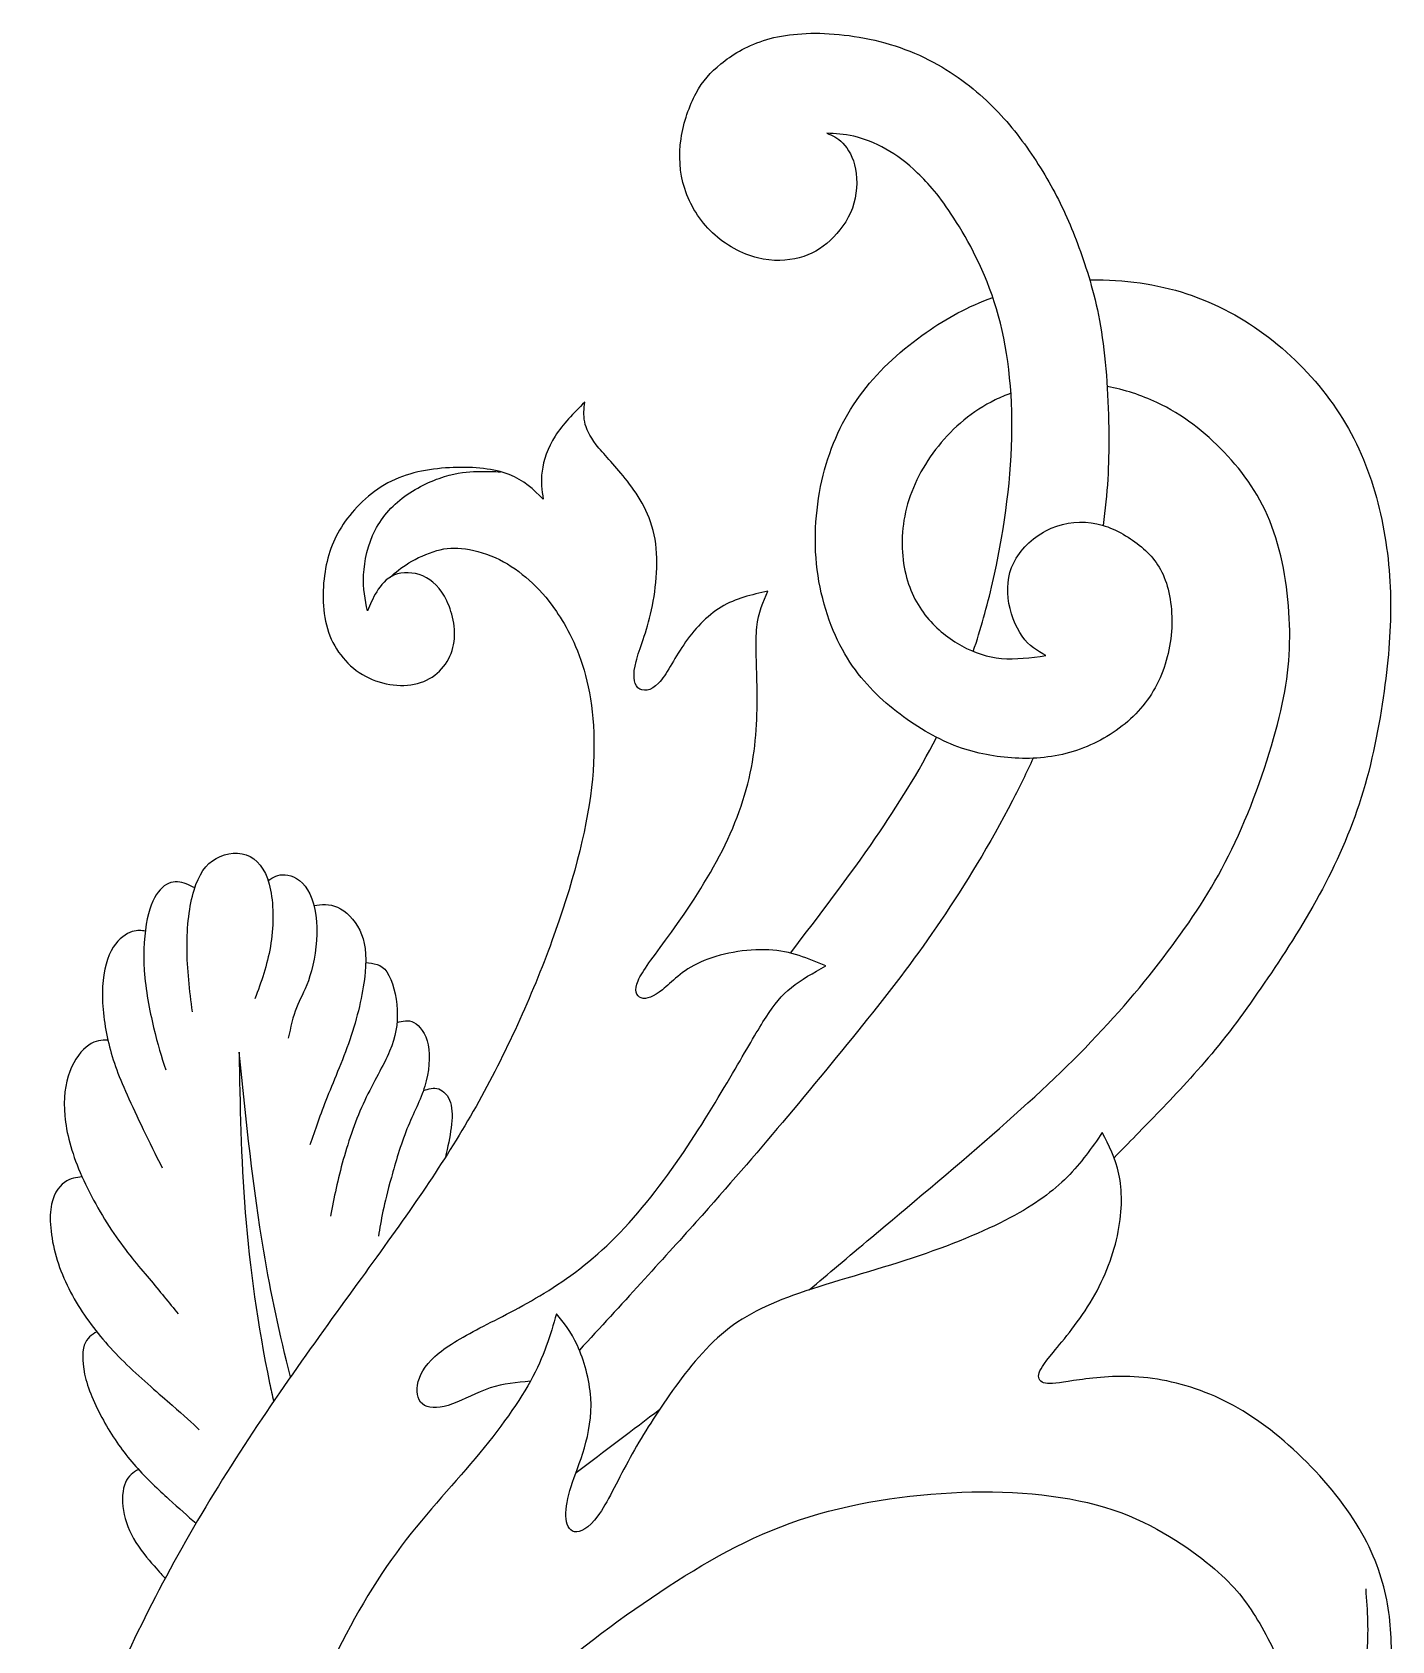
# Model space of a CAD drawing. Extents: x -229 to 187, y -34 to 476.
# Drawn here: x -198.5 to -130.2, y 77.7 to 158.5 of the extents above; entities that cross this region are included whole.
import ezdxf

# ---------------------------------------------------------------- set-up
doc = ezdxf.new("R2010")
doc.units = 0
doc.header["$MEASUREMENT"] = 0
doc.layers.add('LAYER_1', color=7, linetype='CONTINUOUS')

msp = doc.modelspace()

# ---------------------------------------------------------------- linework, layer by layer
at = {"layer": 'LAYER_1'}
for points, knots in [([(-151.2158, 127.3999), (-150.8404, 128.5088), (-150.5234, 129.6473), (-150.2491, 130.8396), (-150.2491, 130.8396), (-149.709, 133.1878), (-149.334, 135.7455), (-149.2789, 138.1267), (-149.2789, 138.1267), (-149.2237, 140.5079), (-149.4884, 142.7129), (-150.0506, 144.598), (-150.0506, 144.598), (-150.6128, 146.4831), (-151.4727, 148.0486), (-152.1865, 149.1537), (-152.1865, 149.1537), (-152.9003, 150.2589), (-153.4682, 150.9039), (-154.0083, 151.4192), (-154.0083, 151.4192), (-154.5485, 151.9346), (-155.0612, 152.3206), (-155.6041, 152.6237), (-155.6041, 152.6237), (-156.147, 152.9269), (-156.7204, 153.1474), (-157.2192, 153.2659), (-157.2192, 153.2659), (-157.718, 153.3844), (-158.1425, 153.401), (-158.5669, 153.4175), (-158.5669, 153.4175), (-158.2968, 153.3073), (-158.0267, 153.1969), (-157.7622, 152.9214), (-157.7622, 152.9214), (-157.4976, 152.6458), (-157.2384, 152.2047), (-157.1282, 151.6205), (-157.1282, 151.6205), (-157.0179, 151.0362), (-157.0566, 150.3086), (-157.288, 149.6637), (-157.288, 149.6637), (-157.5195, 149.0188), (-157.9441, 148.4564), (-158.4015, 148.0348), (-158.4015, 148.0348), (-158.859, 147.6131), (-159.3497, 147.332), (-159.9532, 147.1694), (-159.9532, 147.1694), (-160.5568, 147.0068), (-161.2734, 146.9627), (-162.0478, 147.1611), (-162.0478, 147.1611), (-162.8223, 147.3595), (-163.6547, 147.8006), (-164.3106, 148.4151), (-164.3106, 148.4151), (-164.9665, 149.0297), (-165.4462, 149.818), (-165.708, 150.6365), (-165.708, 150.6365), (-165.9698, 151.4551), (-166.0139, 152.304), (-165.8899, 153.1418), (-165.8899, 153.1418), (-165.7659, 153.9797), (-165.4736, 154.8066), (-165.1374, 155.4294), (-165.1374, 155.4294), (-164.8012, 156.0523), (-164.4208, 156.4713), (-163.8862, 156.9039), (-163.8862, 156.9039), (-163.3515, 157.3366), (-162.6624, 157.7832), (-161.7585, 158.0725), (-161.7585, 158.0725), (-160.8545, 158.3619), (-159.7354, 158.4942), (-158.4456, 158.4171), (-158.4456, 158.4171), (-157.1558, 158.3399), (-155.695, 158.0532), (-154.3997, 157.5379), (-154.3997, 157.5379), (-153.1043, 157.0225), (-151.9743, 156.2783), (-151.0538, 155.5039), (-151.0538, 155.5039), (-150.1333, 154.7294), (-149.4221, 153.9246), (-148.769, 153.0454), (-148.769, 153.0454), (-148.1158, 152.1662), (-147.5204, 151.2126), (-147.0271, 150.2618), (-147.0271, 150.2618), (-146.5338, 149.3109), (-146.1424, 148.3627), (-145.7649, 147.2824), (-145.7649, 147.2824), (-145.3873, 146.202), (-145.0235, 144.9892), (-144.781, 143.4459), (-144.781, 143.4459), (-144.5385, 141.9025), (-144.4171, 140.0283), (-144.4061, 138.292), (-144.4061, 138.292), (-144.3964, 136.7614), (-144.4724, 135.3377), (-144.6944, 133.7231)], [0, 0, 0, 0, 0.0333333, 0.0333333, 0.0333333, 0.0333333, 0.0666667, 0.0666667, 0.0666667, 0.0666667, 0.1, 0.1, 0.1, 0.1, 0.1333333, 0.1333333, 0.1333333, 0.1333333, 0.1666667, 0.1666667, 0.1666667, 0.1666667, 0.2, 0.2, 0.2, 0.2, 0.2333333, 0.2333333, 0.2333333, 0.2333333, 0.2666667, 0.2666667, 0.2666667, 0.2666667, 0.3, 0.3, 0.3, 0.3, 0.3333333, 0.3333333, 0.3333333, 0.3333333, 0.3666667, 0.3666667, 0.3666667, 0.3666667, 0.4, 0.4, 0.4, 0.4, 0.4333333, 0.4333333, 0.4333333, 0.4333333, 0.4666667, 0.4666667, 0.4666667, 0.4666667, 0.5, 0.5, 0.5, 0.5, 0.5333333, 0.5333333, 0.5333333, 0.5333333, 0.5666667, 0.5666667, 0.5666667, 0.5666667, 0.6, 0.6, 0.6, 0.6, 0.6333333, 0.6333333, 0.6333333, 0.6333333, 0.6666667, 0.6666667, 0.6666667, 0.6666667, 0.7, 0.7, 0.7, 0.7, 0.7333333, 0.7333333, 0.7333333, 0.7333333, 0.7666667, 0.7666667, 0.7666667, 0.7666667, 0.8, 0.8, 0.8, 0.8, 0.8333333, 0.8333333, 0.8333333, 0.8333333, 0.8666667, 0.8666667, 0.8666667, 0.8666667, 0.9, 0.9, 0.9, 0.9, 0.9333333, 0.9333333, 0.9333333, 0.9333333, 1, 1, 1, 1]), ([(-145.366, 146.0499), (-145.1416, 146.056), (-144.9175, 146.0572), (-144.6947, 146.0536), (-144.6947, 146.0536), (-143.0191, 146.026), (-141.4093, 145.7173), (-139.9376, 145.1606), (-139.9376, 145.1606), (-138.4659, 144.6039), (-137.1319, 143.799), (-135.9303, 142.8069), (-135.9303, 142.8069), (-134.7287, 141.8147), (-133.6592, 140.6351), (-132.8214, 139.3343), (-132.8214, 139.3343), (-131.9836, 138.0334), (-131.3772, 136.6112), (-130.9677, 135.134), (-130.9677, 135.134), (-130.5582, 133.6567), (-130.3455, 132.1243), (-130.2794, 130.6361), (-130.2794, 130.6361), (-130.2132, 129.1478), (-130.2936, 127.7035), (-130.4991, 126.0334), (-130.4991, 126.0334), (-130.7047, 124.3632), (-131.0355, 122.467), (-131.537, 120.7087), (-131.537, 120.7087), (-132.0386, 118.9503), (-132.7112, 117.3296), (-133.5269, 115.7587), (-133.5269, 115.7587), (-134.3427, 114.1878), (-135.3019, 112.6663), (-136.2444, 111.2608), (-136.2444, 111.2608), (-137.187, 109.8552), (-138.1131, 108.5653), (-139.0611, 107.4078), (-139.0611, 107.4078), (-140.0092, 106.2503), (-140.9795, 105.2249), (-141.8305, 104.3409), (-141.8305, 104.3409), (-142.6815, 103.4568), (-143.4135, 102.7137), (-144.1454, 101.9708)], [0, 0, 0, 0, 0.0714286, 0.0714286, 0.0714286, 0.0714286, 0.1428571, 0.1428571, 0.1428571, 0.1428571, 0.2142857, 0.2142857, 0.2142857, 0.2142857, 0.2857143, 0.2857143, 0.2857143, 0.2857143, 0.3571429, 0.3571429, 0.3571429, 0.3571429, 0.4285714, 0.4285714, 0.4285714, 0.4285714, 0.5, 0.5, 0.5, 0.5, 0.5714286, 0.5714286, 0.5714286, 0.5714286, 0.6428571, 0.6428571, 0.6428571, 0.6428571, 0.7142857, 0.7142857, 0.7142857, 0.7142857, 0.7857143, 0.7857143, 0.7857143, 0.7857143, 0.8571429, 0.8571429, 0.8571429, 0.8571429, 1, 1, 1, 1]), ([(-149.3238, 140.359), (-149.5937, 140.2615), (-149.8557, 140.1511), (-150.1075, 140.0288), (-150.1075, 140.0288), (-151.2651, 139.4666), (-152.2132, 138.6507), (-152.9683, 137.7082), (-152.9683, 137.7082), (-153.7235, 136.7656), (-154.2859, 135.6961), (-154.567, 134.6048), (-154.567, 134.6048), (-154.8481, 133.5134), (-154.8481, 132.3999), (-154.6497, 131.4574), (-154.6497, 131.4574), (-154.4512, 130.5148), (-154.0543, 129.7431), (-153.5472, 129.1203), (-153.5472, 129.1203), (-153.0401, 128.4974), (-152.4226, 128.0232), (-151.7888, 127.676), (-151.7888, 127.676), (-151.1549, 127.3288), (-150.5044, 127.1082), (-149.7989, 127.0476), (-149.7989, 127.0476), (-149.0934, 126.987), (-148.3326, 127.0862), (-147.572, 127.1854), (-147.572, 127.1854), (-147.9909, 127.4279), (-148.4099, 127.6705), (-148.7571, 128.1555), (-148.7571, 128.1555), (-149.1044, 128.6406), (-149.38, 129.3682), (-149.4627, 130.0737), (-149.4627, 130.0737), (-149.5454, 130.7793), (-149.4351, 131.4629), (-149.0548, 132.0857), (-149.0548, 132.0857), (-148.6745, 132.7086), (-148.0239, 133.2709), (-147.2964, 133.585), (-147.2964, 133.585), (-146.5688, 133.8992), (-145.7639, 133.9654), (-145.0143, 133.8056), (-145.0143, 133.8056), (-144.2647, 133.6457), (-143.5701, 133.2598), (-142.9859, 132.8134), (-142.9859, 132.8134), (-142.4016, 132.3669), (-141.9275, 131.8597), (-141.6244, 131.1156), (-141.6244, 131.1156), (-141.3212, 130.3715), (-141.1889, 129.3902), (-141.2605, 128.4036), (-141.2605, 128.4036), (-141.3322, 127.417), (-141.6078, 126.4247), (-142.0818, 125.5704), (-142.0818, 125.5704), (-142.5559, 124.716), (-143.2284, 123.9994), (-144.0331, 123.4317), (-144.0331, 123.4317), (-144.8379, 122.8639), (-145.7751, 122.4449), (-146.7397, 122.2245), (-146.7397, 122.2245), (-147.7043, 122.004), (-148.6965, 121.9819), (-149.6611, 122.0811), (-149.6611, 122.0811), (-150.6257, 122.1804), (-151.5629, 122.4009), (-152.533, 122.8308), (-152.533, 122.8308), (-153.5031, 123.2608), (-154.5063, 123.9002), (-155.4158, 124.6608), (-155.4158, 124.6608), (-156.3253, 125.4215), (-157.1411, 126.3035), (-157.7915, 127.4996), (-157.7915, 127.4996), (-158.4419, 128.6957), (-158.9271, 130.2061), (-159.0869, 131.7935), (-159.0869, 131.7935), (-159.2468, 133.381), (-159.0813, 135.0458), (-158.679, 136.523), (-158.679, 136.523), (-158.2766, 138.0002), (-157.6372, 139.2902), (-156.7608, 140.4367), (-156.7608, 140.4367), (-155.8844, 141.5832), (-154.7708, 142.5864), (-153.5802, 143.4187), (-153.5802, 143.4187), (-152.5554, 144.1351), (-151.4733, 144.725), (-150.2323, 145.1671)], [0, 0, 0, 0, 0.0344828, 0.0344828, 0.0344828, 0.0344828, 0.0689655, 0.0689655, 0.0689655, 0.0689655, 0.1034483, 0.1034483, 0.1034483, 0.1034483, 0.137931, 0.137931, 0.137931, 0.137931, 0.1724138, 0.1724138, 0.1724138, 0.1724138, 0.2068966, 0.2068966, 0.2068966, 0.2068966, 0.2413793, 0.2413793, 0.2413793, 0.2413793, 0.2758621, 0.2758621, 0.2758621, 0.2758621, 0.3103448, 0.3103448, 0.3103448, 0.3103448, 0.3448276, 0.3448276, 0.3448276, 0.3448276, 0.3793103, 0.3793103, 0.3793103, 0.3793103, 0.4137931, 0.4137931, 0.4137931, 0.4137931, 0.4482759, 0.4482759, 0.4482759, 0.4482759, 0.4827586, 0.4827586, 0.4827586, 0.4827586, 0.5172414, 0.5172414, 0.5172414, 0.5172414, 0.5517241, 0.5517241, 0.5517241, 0.5517241, 0.5862069, 0.5862069, 0.5862069, 0.5862069, 0.6206897, 0.6206897, 0.6206897, 0.6206897, 0.6551724, 0.6551724, 0.6551724, 0.6551724, 0.6896552, 0.6896552, 0.6896552, 0.6896552, 0.7241379, 0.7241379, 0.7241379, 0.7241379, 0.7586207, 0.7586207, 0.7586207, 0.7586207, 0.7931034, 0.7931034, 0.7931034, 0.7931034, 0.8275862, 0.8275862, 0.8275862, 0.8275862, 0.862069, 0.862069, 0.862069, 0.862069, 0.8965517, 0.8965517, 0.8965517, 0.8965517, 0.9310345, 0.9310345, 0.9310345, 0.9310345, 1, 1, 1, 1]), ([(-159.4505, 95.3386), (-158.5097, 96.1283), (-157.5429, 96.9503), (-156.3169, 97.9819), (-156.3169, 97.9819), (-154.5613, 99.4591), (-152.2738, 101.3665), (-150.2702, 103.1193), (-150.2702, 103.1193), (-148.2665, 104.8722), (-146.5467, 106.4708), (-145.0199, 108.0858), (-145.0199, 108.0858), (-143.493, 109.7009), (-142.159, 111.3325), (-141.018, 112.8979), (-141.018, 112.8979), (-139.877, 114.4634), (-138.9289, 115.9627), (-138.0635, 117.8147), (-138.0635, 117.8147), (-137.1981, 119.6668), (-136.4153, 121.8718), (-135.9358, 123.7293), (-135.9358, 123.7293), (-135.4562, 125.5869), (-135.2798, 127.0973), (-135.3294, 128.7454), (-135.3294, 128.7454), (-135.379, 130.3935), (-135.6547, 132.1795), (-136.2169, 133.6732), (-136.2169, 133.6732), (-136.7791, 135.167), (-137.6281, 136.3687), (-138.6092, 137.3994), (-138.6092, 137.3994), (-139.5903, 138.4302), (-140.7039, 139.2901), (-141.9937, 139.8964), (-141.9937, 139.8964), (-142.7778, 140.265), (-143.627, 140.54), (-144.4907, 140.7038)], [0, 0, 0, 0, 0.0833333, 0.0833333, 0.0833333, 0.0833333, 0.1666667, 0.1666667, 0.1666667, 0.1666667, 0.25, 0.25, 0.25, 0.25, 0.3333333, 0.3333333, 0.3333333, 0.3333333, 0.4166667, 0.4166667, 0.4166667, 0.4166667, 0.5, 0.5, 0.5, 0.5, 0.5833333, 0.5833333, 0.5833333, 0.5833333, 0.6666667, 0.6666667, 0.6666667, 0.6666667, 0.75, 0.75, 0.75, 0.75, 0.8333333, 0.8333333, 0.8333333, 0.8333333, 1, 1, 1, 1]), ([(-173.4586, 90.748), (-174.1369, 90.6873), (-174.8152, 90.6266), (-175.4795, 90.4089), (-175.4795, 90.4089), (-176.1439, 90.1911), (-176.7945, 89.8162), (-177.3732, 89.6068), (-177.3732, 89.6068), (-177.952, 89.3973), (-178.4591, 89.3532), (-178.7732, 89.5295), (-178.7732, 89.5295), (-179.0874, 89.7059), (-179.2088, 90.1029), (-179.1316, 90.5548), (-179.1316, 90.5548), (-179.0544, 91.0068), (-178.7788, 91.514), (-178.2497, 91.9935), (-178.2497, 91.9935), (-177.7205, 92.4731), (-176.9377, 92.9251), (-175.9897, 93.4212), (-175.9897, 93.4212), (-175.0416, 93.9173), (-173.928, 94.4575), (-172.7595, 95.174), (-172.7595, 95.174), (-171.5909, 95.8906), (-170.3672, 96.7837), (-169.1711, 97.9908), (-169.1711, 97.9908), (-167.975, 99.1979), (-166.8063, 100.7194), (-165.7756, 102.2352), (-165.7756, 102.2352), (-164.7448, 103.751), (-163.8518, 105.2614), (-163.1738, 106.4244), (-163.1738, 106.4244), (-162.4958, 107.5875), (-162.0328, 108.4033), (-161.6194, 109.0372), (-161.6194, 109.0372), (-161.206, 109.6711), (-160.8422, 110.1231), (-160.3517, 110.5199), (-160.3517, 110.5199), (-159.8611, 110.9168), (-159.2436, 111.2587), (-158.6263, 111.6004), (-158.6263, 111.6004), (-159.4972, 111.9752), (-160.3681, 112.35), (-161.487, 112.4106), (-161.487, 112.4106), (-162.606, 112.4713), (-163.9731, 112.2177), (-164.9156, 111.7933), (-164.9156, 111.7933), (-165.8582, 111.3689), (-166.3764, 110.7735), (-166.8228, 110.4097), (-166.8228, 110.4097), (-167.2693, 110.0459), (-167.6442, 109.9136), (-167.8922, 109.9962), (-167.8922, 109.9962), (-168.1402, 110.0789), (-168.2616, 110.3767), (-168.0522, 110.8617), (-168.0522, 110.8617), (-167.8427, 111.3468), (-167.3024, 112.0193), (-166.5253, 113.0941), (-166.5253, 113.0941), (-165.7481, 114.169), (-164.7337, 115.6464), (-163.9565, 117.1291), (-163.9565, 117.1291), (-163.1793, 118.6118), (-162.6391, 120.1002), (-162.358, 121.5664), (-162.358, 121.5664), (-162.0769, 123.0326), (-162.0548, 124.4768), (-162.0768, 125.6839), (-162.0768, 125.6839), (-162.0989, 126.8911), (-162.1651, 127.8613), (-162.0824, 128.6109), (-162.0824, 128.6109), (-161.9997, 129.3605), (-161.7682, 129.8898), (-161.5367, 130.4189), (-161.5367, 130.4189), (-162.3414, 130.2426), (-163.1463, 130.0661), (-163.8738, 129.6252), (-163.8738, 129.6252), (-164.6014, 129.1843), (-165.252, 128.4786), (-165.7591, 127.7345), (-165.7591, 127.7345), (-166.2662, 126.9904), (-166.63, 126.2076), (-167.0213, 125.7998), (-167.0213, 125.7998), (-167.4127, 125.3919), (-167.8316, 125.3587), (-168.0576, 125.5737), (-168.0576, 125.5737), (-168.2836, 125.7887), (-168.3167, 126.2517), (-168.1514, 126.8911), (-168.1514, 126.8911), (-167.986, 127.5305), (-167.6221, 128.3463), (-167.3741, 129.4818), (-167.3741, 129.4818), (-167.1261, 130.6173), (-166.9937, 132.0726), (-167.2417, 133.2577), (-167.2417, 133.2577), (-167.4898, 134.4428), (-168.1183, 135.3579), (-168.697, 136.0799), (-168.697, 136.0799), (-169.2757, 136.802), (-169.805, 137.3313), (-170.1522, 137.7777), (-170.1522, 137.7777), (-170.4994, 138.2242), (-170.6649, 138.588), (-170.731, 138.9297), (-170.731, 138.9297), (-170.7972, 139.2715), (-170.764, 139.5912), (-170.731, 139.9109), (-170.731, 139.9109), (-171.2822, 139.3597), (-171.8335, 138.8084), (-172.2138, 138.2131), (-172.2138, 138.2131), (-172.5941, 137.6178), (-172.8037, 136.9784), (-172.8753, 136.4438), (-172.8753, 136.4438), (-172.947, 135.9091), (-172.8807, 135.4791), (-172.8146, 135.0492), (-172.8146, 135.0492), (-173.2996, 135.5232), (-173.7848, 135.9973), (-174.5289, 136.2839), (-174.5289, 136.2839), (-175.273, 136.5705), (-176.2763, 136.6698), (-177.3291, 136.6312), (-177.3291, 136.6312), (-178.3819, 136.5926), (-179.4844, 136.4162), (-180.4379, 135.9477), (-180.4379, 135.9477), (-181.3915, 135.4791), (-182.1964, 134.7184), (-182.7531, 133.9357), (-182.7531, 133.9357), (-183.3098, 133.153), (-183.6185, 132.3481), (-183.7728, 131.3891), (-183.7728, 131.3891), (-183.9272, 130.43), (-183.9272, 129.3164), (-183.5965, 128.3629), (-183.5965, 128.3629), (-183.2658, 127.4093), (-182.6042, 126.6155), (-181.7389, 126.1525), (-181.7389, 126.1525), (-180.8735, 125.6895), (-179.804, 125.5572), (-178.9717, 125.8328), (-178.9717, 125.8328), (-178.1394, 126.1084), (-177.5441, 126.7919), (-177.3457, 127.5856), (-177.3457, 127.5856), (-177.1472, 128.3794), (-177.3457, 129.2834), (-177.6543, 129.9338), (-177.6543, 129.9338), (-177.963, 130.5842), (-178.3819, 130.9812), (-178.8614, 131.1851), (-178.8614, 131.1851), (-179.341, 131.389), (-179.8812, 131.4001), (-180.2891, 131.2348), (-180.2891, 131.2348), (-180.697, 131.0694), (-180.9727, 130.7276), (-181.1766, 130.3969), (-181.1766, 130.3969), (-181.3805, 130.0662), (-181.5129, 129.7464), (-181.6451, 129.4267), (-181.6451, 129.4267), (-181.7553, 129.9889), (-181.8657, 130.5513), (-181.8326, 131.2458), (-181.8326, 131.2458), (-181.7995, 131.9403), (-181.6231, 132.7671), (-181.2538, 133.4836), (-181.2538, 133.4836), (-180.8845, 134.2002), (-180.3222, 134.8067), (-179.6443, 135.2752), (-179.6443, 135.2752), (-178.9663, 135.7437), (-178.1724, 136.0744), (-177.5331, 136.2452), (-177.5331, 136.2452), (-176.8937, 136.4161), (-176.4085, 136.4272), (-176.0047, 136.4298), (-176.0047, 136.4298), (-175.6008, 136.4325), (-175.278, 136.4266), (-174.9553, 136.4209)], [0, 0, 0, 0, 0.0169492, 0.0169492, 0.0169492, 0.0169492, 0.0338983, 0.0338983, 0.0338983, 0.0338983, 0.0508475, 0.0508475, 0.0508475, 0.0508475, 0.0677966, 0.0677966, 0.0677966, 0.0677966, 0.0847458, 0.0847458, 0.0847458, 0.0847458, 0.1016949, 0.1016949, 0.1016949, 0.1016949, 0.1186441, 0.1186441, 0.1186441, 0.1186441, 0.1355932, 0.1355932, 0.1355932, 0.1355932, 0.1525424, 0.1525424, 0.1525424, 0.1525424, 0.1694915, 0.1694915, 0.1694915, 0.1694915, 0.1864407, 0.1864407, 0.1864407, 0.1864407, 0.2033898, 0.2033898, 0.2033898, 0.2033898, 0.220339, 0.220339, 0.220339, 0.220339, 0.2372881, 0.2372881, 0.2372881, 0.2372881, 0.2542373, 0.2542373, 0.2542373, 0.2542373, 0.2711864, 0.2711864, 0.2711864, 0.2711864, 0.2881356, 0.2881356, 0.2881356, 0.2881356, 0.3050847, 0.3050847, 0.3050847, 0.3050847, 0.3220339, 0.3220339, 0.3220339, 0.3220339, 0.3389831, 0.3389831, 0.3389831, 0.3389831, 0.3559322, 0.3559322, 0.3559322, 0.3559322, 0.3728814, 0.3728814, 0.3728814, 0.3728814, 0.3898305, 0.3898305, 0.3898305, 0.3898305, 0.4067797, 0.4067797, 0.4067797, 0.4067797, 0.4237288, 0.4237288, 0.4237288, 0.4237288, 0.440678, 0.440678, 0.440678, 0.440678, 0.4576271, 0.4576271, 0.4576271, 0.4576271, 0.4745763, 0.4745763, 0.4745763, 0.4745763, 0.4915254, 0.4915254, 0.4915254, 0.4915254, 0.5084746, 0.5084746, 0.5084746, 0.5084746, 0.5254237, 0.5254237, 0.5254237, 0.5254237, 0.5423729, 0.5423729, 0.5423729, 0.5423729, 0.559322, 0.559322, 0.559322, 0.559322, 0.5762712, 0.5762712, 0.5762712, 0.5762712, 0.5932203, 0.5932203, 0.5932203, 0.5932203, 0.6101695, 0.6101695, 0.6101695, 0.6101695, 0.6271186, 0.6271186, 0.6271186, 0.6271186, 0.6440678, 0.6440678, 0.6440678, 0.6440678, 0.6610169, 0.6610169, 0.6610169, 0.6610169, 0.6779661, 0.6779661, 0.6779661, 0.6779661, 0.6949153, 0.6949153, 0.6949153, 0.6949153, 0.7118644, 0.7118644, 0.7118644, 0.7118644, 0.7288136, 0.7288136, 0.7288136, 0.7288136, 0.7457627, 0.7457627, 0.7457627, 0.7457627, 0.7627119, 0.7627119, 0.7627119, 0.7627119, 0.779661, 0.779661, 0.779661, 0.779661, 0.7966102, 0.7966102, 0.7966102, 0.7966102, 0.8135593, 0.8135593, 0.8135593, 0.8135593, 0.8305085, 0.8305085, 0.8305085, 0.8305085, 0.8474576, 0.8474576, 0.8474576, 0.8474576, 0.8644068, 0.8644068, 0.8644068, 0.8644068, 0.8813559, 0.8813559, 0.8813559, 0.8813559, 0.8983051, 0.8983051, 0.8983051, 0.8983051, 0.9152542, 0.9152542, 0.9152542, 0.9152542, 0.9322034, 0.9322034, 0.9322034, 0.9322034, 0.9491525, 0.9491525, 0.9491525, 0.9491525, 0.9661017, 0.9661017, 0.9661017, 0.9661017, 1, 1, 1, 1]), ([(-180.4973, 131.1292), (-180.2283, 131.3651), (-179.9591, 131.6011), (-179.5628, 131.8403), (-179.5628, 131.8403), (-179.1665, 132.0795), (-178.6427, 132.3222), (-178.1632, 132.4586), (-178.1632, 132.4586), (-177.6837, 132.595), (-177.2481, 132.6253), (-176.719, 132.5468), (-176.719, 132.5468), (-176.1898, 132.4682), (-175.5669, 132.2808), (-175.013, 132.008), (-175.013, 132.008), (-174.459, 131.7351), (-173.9738, 131.3768), (-173.5232, 130.9758), (-173.5232, 130.9758), (-173.0726, 130.5748), (-172.6564, 130.131), (-172.1549, 129.3979), (-172.1549, 129.3979), (-171.6533, 128.6648), (-171.0664, 127.6422), (-170.6848, 126.1829), (-170.6848, 126.1829), (-170.3032, 124.7236), (-170.1267, 122.8273), (-170.3913, 120.5564), (-170.3913, 120.5564), (-170.6559, 118.2854), (-171.3615, 115.6395), (-172.3757, 112.8614), (-172.3757, 112.8614), (-173.3899, 110.0833), (-174.7129, 107.1728), (-176.1901, 104.5491), (-176.1901, 104.5491), (-177.6674, 101.9253), (-179.299, 99.588), (-181.3715, 96.7218), (-181.3715, 96.7218), (-183.4441, 93.8555), (-185.9577, 90.4599), (-188.2727, 86.844), (-188.2727, 86.844), (-190.5878, 83.2281), (-192.7046, 79.3915), (-194.27, 75.7756), (-194.27, 75.7756), (-195.8354, 72.1596), (-196.8497, 68.7641), (-197.467, 65.5671), (-197.467, 65.5671), (-198.0844, 62.37), (-198.3049, 59.3714), (-198.3931, 57.2548), (-198.3931, 57.2548), (-198.4813, 55.1381), (-198.4372, 53.9033), (-198.3628, 52.7982), (-198.3628, 52.7982), (-198.2884, 51.693), (-198.1836, 50.7172), (-198.0763, 49.9181), (-198.0763, 49.9181), (-197.969, 49.1189), (-197.859, 48.496), (-197.7491, 47.8733)], [0, 0, 0, 0, 0.0526316, 0.0526316, 0.0526316, 0.0526316, 0.1052632, 0.1052632, 0.1052632, 0.1052632, 0.1578947, 0.1578947, 0.1578947, 0.1578947, 0.2105263, 0.2105263, 0.2105263, 0.2105263, 0.2631579, 0.2631579, 0.2631579, 0.2631579, 0.3157895, 0.3157895, 0.3157895, 0.3157895, 0.3684211, 0.3684211, 0.3684211, 0.3684211, 0.4210526, 0.4210526, 0.4210526, 0.4210526, 0.4736842, 0.4736842, 0.4736842, 0.4736842, 0.5263158, 0.5263158, 0.5263158, 0.5263158, 0.5789474, 0.5789474, 0.5789474, 0.5789474, 0.6315789, 0.6315789, 0.6315789, 0.6315789, 0.6842105, 0.6842105, 0.6842105, 0.6842105, 0.7368421, 0.7368421, 0.7368421, 0.7368421, 0.7894737, 0.7894737, 0.7894737, 0.7894737, 0.8421053, 0.8421053, 0.8421053, 0.8421053, 0.8947368, 0.8947368, 0.8947368, 0.8947368, 1, 1, 1, 1]), ([(-160.4011, 112.247), (-158.9464, 114.1413), (-157.4915, 116.0358), (-156.1248, 118.0302), (-156.1248, 118.0302), (-155.0071, 119.6612), (-153.948, 121.3593), (-153.0567, 123.0815)], [0, 0, 0, 0, 0.3333333, 0.3333333, 0.3333333, 0.3333333, 1, 1, 1, 1]), ([(-148.2064, 122.0327), (-148.5377, 121.3149), (-148.8857, 120.6046), (-149.2458, 119.9089), (-149.2458, 119.9089), (-150.3812, 117.7151), (-151.6382, 115.6645), (-152.8398, 113.8896), (-152.8398, 113.8896), (-154.0414, 112.1147), (-155.188, 110.6153), (-156.5274, 108.9397), (-156.5274, 108.9397), (-157.8669, 107.264), (-159.3993, 105.4118), (-160.7994, 103.7472), (-160.7994, 103.7472), (-162.1995, 102.0826), (-163.4673, 100.6052), (-165.145, 98.7293), (-165.145, 98.7293), (-166.8227, 96.8533), (-168.9105, 94.5786), (-170.9981, 92.3039)], [0, 0, 0, 0, 0.1428571, 0.1428571, 0.1428571, 0.1428571, 0.2857143, 0.2857143, 0.2857143, 0.2857143, 0.4285714, 0.4285714, 0.4285714, 0.4285714, 0.5714286, 0.5714286, 0.5714286, 0.5714286, 0.7142857, 0.7142857, 0.7142857, 0.7142857, 1, 1, 1, 1]), ([(-190.4348, 109.2915), (-190.5671, 110.3718), (-190.6994, 111.4523), (-190.7049, 112.5161), (-190.7049, 112.5161), (-190.7105, 113.5799), (-190.5891, 114.6273), (-190.3521, 115.41), (-190.3521, 115.41), (-190.1151, 116.1927), (-189.7623, 116.7109), (-189.2442, 117.003), (-189.2442, 117.003), (-188.726, 117.2951), (-188.0425, 117.3614), (-187.5299, 117.0968), (-187.5299, 117.0968), (-187.0173, 116.8322), (-186.6754, 116.2368), (-186.5101, 115.41), (-186.5101, 115.41), (-186.3447, 114.5832), (-186.3558, 113.5248), (-186.5156, 112.5768), (-186.5156, 112.5768), (-186.6755, 111.6287), (-186.9842, 110.7908), (-187.2929, 109.953)], [0, 0, 0, 0, 0.125, 0.125, 0.125, 0.125, 0.25, 0.25, 0.25, 0.25, 0.375, 0.375, 0.375, 0.375, 0.5, 0.5, 0.5, 0.5, 0.625, 0.625, 0.625, 0.625, 0.75, 0.75, 0.75, 0.75, 1, 1, 1, 1]), ([(-190.3175, 115.5198), (-190.5991, 115.6651), (-190.8809, 115.8104), (-191.1788, 115.8252), (-191.1788, 115.8252), (-191.4767, 115.84), (-191.7909, 115.7241), (-192.061, 115.4293), (-192.061, 115.4293), (-192.3311, 115.1344), (-192.5571, 114.6603), (-192.7031, 113.9658), (-192.7031, 113.9658), (-192.8492, 113.2713), (-192.9154, 112.3562), (-192.8493, 111.3778), (-192.8493, 111.3778), (-192.7831, 110.3994), (-192.5846, 109.3576), (-192.3835, 108.5143), (-192.3835, 108.5143), (-192.1823, 107.6709), (-191.9783, 107.026), (-191.7744, 106.3811)], [0, 0, 0, 0, 0.1428571, 0.1428571, 0.1428571, 0.1428571, 0.2857143, 0.2857143, 0.2857143, 0.2857143, 0.4285714, 0.4285714, 0.4285714, 0.4285714, 0.5714286, 0.5714286, 0.5714286, 0.5714286, 0.7142857, 0.7142857, 0.7142857, 0.7142857, 1, 1, 1, 1]), ([(-186.6342, 115.8892), (-186.3853, 116.0492), (-186.1363, 116.2092), (-185.7804, 116.1845), (-185.7804, 116.1845), (-185.4244, 116.1598), (-184.9614, 115.9502), (-184.6473, 115.4266), (-184.6473, 115.4266), (-184.3331, 114.903), (-184.1676, 114.0651), (-184.1841, 113.2053), (-184.1841, 113.2053), (-184.2007, 112.3454), (-184.3992, 111.4633), (-184.6086, 110.8625), (-184.6086, 110.8625), (-184.8181, 110.2617), (-185.0386, 109.942), (-185.2094, 109.5066), (-185.2094, 109.5066), (-185.3803, 109.0711), (-185.5017, 108.5199), (-185.6229, 107.9687)], [0, 0, 0, 0, 0.1428571, 0.1428571, 0.1428571, 0.1428571, 0.2857143, 0.2857143, 0.2857143, 0.2857143, 0.4285714, 0.4285714, 0.4285714, 0.4285714, 0.5714286, 0.5714286, 0.5714286, 0.5714286, 0.7142857, 0.7142857, 0.7142857, 0.7142857, 1, 1, 1, 1]), ([(-184.337, 114.64), (-183.9498, 114.6872), (-183.5626, 114.7345), (-183.1486, 114.5487), (-183.1486, 114.5487), (-182.7345, 114.3628), (-182.2934, 113.9438), (-182.0289, 113.3982), (-182.0289, 113.3982), (-181.7643, 112.8525), (-181.6761, 112.1799), (-181.7587, 111.2705), (-181.7587, 111.2705), (-181.8414, 110.361), (-182.0951, 109.2144), (-182.4588, 108.1065), (-182.4588, 108.1065), (-182.8226, 106.9986), (-183.2968, 105.9291), (-183.6605, 105.0197), (-183.6605, 105.0197), (-184.0243, 104.1102), (-184.2779, 103.3604), (-184.5314, 102.6108)], [0, 0, 0, 0, 0.1428571, 0.1428571, 0.1428571, 0.1428571, 0.2857143, 0.2857143, 0.2857143, 0.2857143, 0.4285714, 0.4285714, 0.4285714, 0.4285714, 0.5714286, 0.5714286, 0.5714286, 0.5714286, 0.7142857, 0.7142857, 0.7142857, 0.7142857, 1, 1, 1, 1]), ([(-192.8047, 113.3435), (-192.9904, 113.3819), (-193.1762, 113.4203), (-193.4592, 113.3238), (-193.4592, 113.3238), (-193.7422, 113.2272), (-194.1226, 112.9956), (-194.4119, 112.5381), (-194.4119, 112.5381), (-194.7013, 112.0806), (-194.8998, 111.3971), (-194.9439, 110.5676), (-194.9439, 110.5676), (-194.988, 109.738), (-194.8777, 108.7623), (-194.6766, 107.8721), (-194.6766, 107.8721), (-194.4754, 106.9819), (-194.1832, 106.1771), (-193.7147, 105.1243), (-193.7147, 105.1243), (-193.2462, 104.0715), (-192.6012, 102.7705), (-191.9563, 101.4697)], [0, 0, 0, 0, 0.1428571, 0.1428571, 0.1428571, 0.1428571, 0.2857143, 0.2857143, 0.2857143, 0.2857143, 0.4285714, 0.4285714, 0.4285714, 0.4285714, 0.5714286, 0.5714286, 0.5714286, 0.5714286, 0.7142857, 0.7142857, 0.7142857, 0.7142857, 1, 1, 1, 1]), ([(-181.73, 111.7736), (-181.3409, 111.74), (-180.9518, 111.7064), (-180.6636, 111.2983), (-180.6636, 111.2983), (-180.3753, 110.8901), (-180.1878, 110.1073), (-180.1492, 109.3963), (-180.1492, 109.3963), (-180.1106, 108.6852), (-180.221, 108.0458), (-180.5296, 107.3182), (-180.5296, 107.3182), (-180.8383, 106.5906), (-181.3454, 105.7748), (-181.7808, 104.8433), (-181.7808, 104.8433), (-182.2163, 103.9117), (-182.5801, 102.8644), (-182.8557, 101.8778), (-182.8557, 101.8778), (-183.1313, 100.8911), (-183.3188, 99.9649), (-183.5062, 99.0389)], [0, 0, 0, 0, 0.1428571, 0.1428571, 0.1428571, 0.1428571, 0.2857143, 0.2857143, 0.2857143, 0.2857143, 0.4285714, 0.4285714, 0.4285714, 0.4285714, 0.5714286, 0.5714286, 0.5714286, 0.5714286, 0.7142857, 0.7142857, 0.7142857, 0.7142857, 1, 1, 1, 1]), ([(-180.157, 108.7589), (-179.8789, 108.8372), (-179.6006, 108.9156), (-179.31, 108.7619), (-179.31, 108.7619), (-179.0193, 108.6081), (-178.7161, 108.2222), (-178.5976, 107.6407), (-178.5976, 107.6407), (-178.479, 107.0592), (-178.5453, 106.2819), (-178.7602, 105.5681), (-178.7602, 105.5681), (-178.9752, 104.8543), (-179.339, 104.2038), (-179.6559, 103.4156), (-179.6559, 103.4156), (-179.9729, 102.6274), (-180.243, 101.7013), (-180.4414, 100.982), (-180.4414, 100.982), (-180.6398, 100.2627), (-180.7667, 99.7499), (-180.8631, 99.2925), (-180.8631, 99.2925), (-180.9595, 98.835), (-181.0258, 98.4325), (-181.0919, 98.0302)], [0, 0, 0, 0, 0.125, 0.125, 0.125, 0.125, 0.25, 0.25, 0.25, 0.25, 0.375, 0.375, 0.375, 0.375, 0.5, 0.5, 0.5, 0.5, 0.625, 0.625, 0.625, 0.625, 0.75, 0.75, 0.75, 0.75, 1, 1, 1, 1]), ([(-194.6766, 107.8721), (-194.988, 107.8712), (-195.2994, 107.8702), (-195.6425, 107.63), (-195.6425, 107.63), (-195.9856, 107.3898), (-196.3605, 106.9102), (-196.5947, 106.2957), (-196.5947, 106.2957), (-196.829, 105.6811), (-196.9227, 104.9313), (-196.8428, 104.077), (-196.8428, 104.077), (-196.7629, 103.2226), (-196.5093, 102.2635), (-196.0684, 101.2273), (-196.0684, 101.2273), (-195.6274, 100.191), (-194.999, 99.0774), (-194.3789, 98.1652), (-194.3789, 98.1652), (-193.7588, 97.253), (-193.1469, 96.5418), (-192.6095, 95.9025), (-192.6095, 95.9025), (-192.0721, 95.2631), (-191.609, 94.6952), (-191.146, 94.1275)], [0, 0, 0, 0, 0.125, 0.125, 0.125, 0.125, 0.25, 0.25, 0.25, 0.25, 0.375, 0.375, 0.375, 0.375, 0.5, 0.5, 0.5, 0.5, 0.625, 0.625, 0.625, 0.625, 0.75, 0.75, 0.75, 0.75, 1, 1, 1, 1]), ([(-185.5056, 90.9641), (-186.0498, 93.118), (-186.4917, 95.141), (-186.8517, 97.2862), (-186.8517, 97.2862), (-187.3808, 100.4391), (-187.7337, 103.8567), (-188.0865, 107.2742), (-188.0865, 107.2742), (-188.0424, 104.6284), (-187.9983, 101.9825), (-187.7778, 99.2155), (-187.7778, 99.2155), (-187.5573, 96.4484), (-187.1604, 93.5599), (-186.5541, 90.6496), (-186.5541, 90.6496), (-186.4905, 90.3446), (-186.4246, 90.0393), (-186.3565, 89.7336)], [0, 0, 0, 0, 0.1666667, 0.1666667, 0.1666667, 0.1666667, 0.3333333, 0.3333333, 0.3333333, 0.3333333, 0.5, 0.5, 0.5, 0.5, 0.6666667, 0.6666667, 0.6666667, 0.6666667, 1, 1, 1, 1]), ([(-178.8318, 105.3476), (-178.5709, 105.4275), (-178.31, 105.5075), (-178.0638, 105.4235), (-178.0638, 105.4235), (-177.8176, 105.3394), (-177.5861, 105.0913), (-177.4759, 104.7441), (-177.4759, 104.7441), (-177.3656, 104.3968), (-177.3767, 103.9503), (-177.4381, 103.4766), (-177.4381, 103.4766), (-177.4995, 103.0028), (-177.6113, 102.5016), (-177.7231, 102.0006)], [0, 0, 0, 0, 0.2, 0.2, 0.2, 0.2, 0.4, 0.4, 0.4, 0.4, 0.6, 0.6, 0.6, 0.6, 1, 1, 1, 1]), ([(-131.5055, 80.3135), (-131.4284, 79.2331), (-131.3511, 78.1527), (-131.4613, 76.9897), (-131.4613, 76.9897), (-131.5716, 75.8266), (-131.8694, 74.5808), (-132.2607, 73.528), (-132.2607, 73.528), (-132.652, 72.4752), (-133.1372, 71.6153), (-133.6112, 70.9429), (-133.6112, 70.9429), (-134.0852, 70.2704), (-134.5482, 69.7852), (-134.9561, 69.4876), (-134.9561, 69.4876), (-135.364, 69.19), (-135.7168, 69.0796), (-136.0696, 68.9694), (-136.0696, 68.9694), (-135.783, 69.2009), (-135.4963, 69.4325), (-135.3145, 69.901), (-135.3145, 69.901), (-135.1326, 70.3695), (-135.0553, 71.0751), (-135.2868, 71.7255), (-135.2868, 71.7255), (-135.5183, 72.3759), (-136.0586, 72.9713), (-136.8523, 73.3295), (-136.8523, 73.3295), (-137.646, 73.6878), (-138.6934, 73.8092), (-139.5698, 73.6824), (-139.5698, 73.6824), (-140.4462, 73.5556), (-141.1519, 73.1807), (-141.7251, 72.613), (-141.7251, 72.613), (-142.2983, 72.0453), (-142.7394, 71.2845), (-142.9323, 70.4247), (-142.9323, 70.4247), (-143.1252, 69.5648), (-143.07, 68.6056), (-142.8, 67.7843), (-142.8, 67.7843), (-142.5299, 66.963), (-142.0447, 66.2795), (-141.3117, 65.7724), (-141.3117, 65.7724), (-140.5786, 65.2653), (-139.5973, 64.9345), (-138.5501, 64.8353), (-138.5501, 64.8353), (-137.5028, 64.7361), (-136.3892, 64.8684), (-135.4191, 65.2597), (-135.4191, 65.2597), (-134.449, 65.6511), (-133.6221, 66.3016), (-132.9331, 67.0622), (-132.9331, 67.0622), (-132.2441, 67.8229), (-131.6929, 68.6938), (-131.2795, 69.697), (-131.2795, 69.697), (-130.8661, 70.7002), (-130.5905, 71.8358), (-130.4224, 73.0925), (-130.4224, 73.0925), (-130.2542, 74.3493), (-130.1935, 75.7275), (-130.2045, 76.9566), (-130.2045, 76.9566), (-130.2155, 78.1858), (-130.2983, 79.2663), (-130.5987, 80.4183), (-130.5987, 80.4183), (-130.8991, 81.5703), (-131.4173, 82.794), (-132.2882, 84.0728), (-132.2882, 84.0728), (-133.1591, 85.3516), (-134.3829, 86.6856), (-135.6066, 87.7384), (-135.6066, 87.7384), (-136.8303, 88.7912), (-138.054, 89.5629), (-139.3273, 90.092), (-139.3273, 90.092), (-140.6006, 90.6212), (-141.9235, 90.9079), (-143.1306, 90.974), (-143.1306, 90.974), (-144.3378, 91.0402), (-145.4293, 90.8858), (-146.1789, 90.7756), (-146.1789, 90.7756), (-146.9286, 90.6654), (-147.3365, 90.5992), (-147.5955, 90.6488), (-147.5955, 90.6488), (-147.8546, 90.6984), (-147.9649, 90.8639), (-147.9263, 91.0843), (-147.9263, 91.0843), (-147.8877, 91.3048), (-147.7003, 91.5804), (-147.1932, 92.2032), (-147.1932, 92.2032), (-146.6861, 92.8261), (-145.8592, 93.7963), (-145.2254, 94.8821), (-145.2254, 94.8821), (-144.5915, 95.968), (-144.1504, 97.1698), (-143.9355, 98.2611), (-143.9355, 98.2611), (-143.7205, 99.3525), (-143.7315, 100.3338), (-143.9023, 101.144), (-143.9023, 101.144), (-144.0732, 101.9543), (-144.404, 102.5937), (-144.7347, 103.2331), (-144.7347, 103.2331), (-145.2638, 102.4725), (-145.7931, 101.7117), (-146.4986, 101.0007), (-146.4986, 101.0007), (-147.2041, 100.2897), (-148.0862, 99.6281), (-149.3815, 98.9447), (-149.3815, 98.9447), (-150.6768, 98.2612), (-152.3857, 97.5555), (-154.2873, 96.9272), (-154.2873, 96.9272), (-156.189, 96.2988), (-158.2837, 95.7476), (-159.9373, 95.1744), (-159.9373, 95.1744), (-161.5909, 94.6011), (-162.8037, 94.0057), (-163.8675, 93.0962), (-163.8675, 93.0962), (-164.9313, 92.1867), (-165.8464, 90.963), (-166.6125, 89.8551), (-166.6125, 89.8551), (-167.3787, 88.7471), (-167.9962, 87.7549), (-168.5529, 86.7242), (-168.5529, 86.7242), (-169.1096, 85.6934), (-169.6057, 84.6239), (-170.0687, 83.9846), (-170.0687, 83.9846), (-170.5317, 83.3452), (-170.9617, 83.1357), (-171.2428, 83.1908), (-171.2428, 83.1908), (-171.5239, 83.246), (-171.6562, 83.5657), (-171.6727, 83.9791), (-171.6727, 83.9791), (-171.6893, 84.3925), (-171.59, 84.8996), (-171.4082, 85.4673), (-171.4082, 85.4673), (-171.2263, 86.0351), (-170.9616, 86.6635), (-170.7467, 87.4021), (-170.7467, 87.4021), (-170.5318, 88.1407), (-170.3663, 88.9897), (-170.4269, 89.9102), (-170.4269, 89.9102), (-170.4876, 90.8307), (-170.7743, 91.8229), (-171.0995, 92.5394), (-171.0995, 92.5394), (-171.4247, 93.256), (-171.7885, 93.6971), (-172.1523, 94.138), (-172.1523, 94.138), (-172.4609, 93.0687), (-172.7697, 91.9992), (-173.4586, 90.748), (-173.4586, 90.748), (-174.1476, 89.4968), (-175.2171, 88.0635), (-176.4628, 86.5973), (-176.4628, 86.5973), (-177.7085, 85.1311), (-179.1307, 83.6318), (-180.437, 81.7908), (-180.437, 81.7908), (-181.7434, 79.9497), (-182.9341, 77.7668), (-183.8325, 75.7053), (-183.8325, 75.7053), (-184.731, 73.6438), (-185.3375, 71.7034), (-185.7067, 70.2428), (-185.7067, 70.2428), (-186.076, 68.7821), (-186.2084, 67.8008), (-186.3902, 66.9796), (-186.3902, 66.9796), (-186.5721, 66.1583), (-186.8037, 65.4967), (-186.9966, 65.1109), (-186.9966, 65.1109), (-187.1895, 64.7251), (-187.3439, 64.6148), (-187.4982, 64.714), (-187.4982, 64.714), (-187.6525, 64.8132), (-187.8069, 65.122), (-187.9446, 65.4692), (-187.9446, 65.4692), (-188.0824, 65.8164), (-188.2038, 66.2024), (-188.4463, 66.5716), (-188.4463, 66.5716), (-188.6888, 66.9409), (-189.0526, 67.2938), (-189.3888, 67.5087), (-189.3888, 67.5087), (-189.7251, 67.7236), (-190.0338, 67.8009), (-190.3425, 67.878), (-190.3425, 67.878), (-190.2543, 66.6102), (-190.1661, 65.3424), (-190.2598, 63.9258), (-190.2598, 63.9258), (-190.3535, 62.5092), (-190.6291, 60.9436), (-190.9708, 59.4003), (-190.9708, 59.4003), (-191.3126, 57.8569), (-191.7205, 56.3355), (-191.8693, 54.7922), (-191.8693, 54.7922), (-192.0182, 53.2488), (-191.9079, 51.6832), (-191.5386, 50.1288), (-191.5386, 50.1288), (-191.1693, 48.5744), (-190.5409, 47.0309), (-189.9842, 45.675), (-189.9842, 45.675), (-189.4275, 44.319), (-188.9423, 43.1503), (-188.653, 42.3676), (-188.653, 42.3676), (-188.3636, 41.5849), (-188.2699, 41.1879), (-188.2368, 40.7745), (-188.2368, 40.7745), (-188.2037, 40.3611), (-188.2314, 39.9311), (-188.3636, 39.639), (-188.3636, 39.639), (-188.4959, 39.3469), (-188.7329, 39.1924), (-188.9864, 39.1869), (-188.9864, 39.1869), (-189.24, 39.1814), (-189.5101, 39.3248), (-189.714, 39.6362), (-189.714, 39.6362), (-189.918, 39.9476), (-190.0558, 40.4273), (-190.1247, 40.9674), (-190.1247, 40.9674), (-190.1936, 41.5076), (-190.1936, 42.1084), (-190.1578, 42.6485), (-190.1578, 42.6485), (-190.122, 43.1887), (-190.0503, 43.6684), (-189.9603, 44.0285), (-189.9603, 44.0285), (-189.8703, 44.3887), (-189.7617, 44.6296), (-189.6533, 44.8704)], [0, 0, 0, 0, 0.0135135, 0.0135135, 0.0135135, 0.0135135, 0.027027, 0.027027, 0.027027, 0.027027, 0.0405405, 0.0405405, 0.0405405, 0.0405405, 0.0540541, 0.0540541, 0.0540541, 0.0540541, 0.0675676, 0.0675676, 0.0675676, 0.0675676, 0.0810811, 0.0810811, 0.0810811, 0.0810811, 0.0945946, 0.0945946, 0.0945946, 0.0945946, 0.1081081, 0.1081081, 0.1081081, 0.1081081, 0.1216216, 0.1216216, 0.1216216, 0.1216216, 0.1351351, 0.1351351, 0.1351351, 0.1351351, 0.1486486, 0.1486486, 0.1486486, 0.1486486, 0.1621622, 0.1621622, 0.1621622, 0.1621622, 0.1756757, 0.1756757, 0.1756757, 0.1756757, 0.1891892, 0.1891892, 0.1891892, 0.1891892, 0.2027027, 0.2027027, 0.2027027, 0.2027027, 0.2162162, 0.2162162, 0.2162162, 0.2162162, 0.2297297, 0.2297297, 0.2297297, 0.2297297, 0.2432432, 0.2432432, 0.2432432, 0.2432432, 0.2567568, 0.2567568, 0.2567568, 0.2567568, 0.2702703, 0.2702703, 0.2702703, 0.2702703, 0.2837838, 0.2837838, 0.2837838, 0.2837838, 0.2972973, 0.2972973, 0.2972973, 0.2972973, 0.3108108, 0.3108108, 0.3108108, 0.3108108, 0.3243243, 0.3243243, 0.3243243, 0.3243243, 0.3378378, 0.3378378, 0.3378378, 0.3378378, 0.3513514, 0.3513514, 0.3513514, 0.3513514, 0.3648649, 0.3648649, 0.3648649, 0.3648649, 0.3783784, 0.3783784, 0.3783784, 0.3783784, 0.3918919, 0.3918919, 0.3918919, 0.3918919, 0.4054054, 0.4054054, 0.4054054, 0.4054054, 0.4189189, 0.4189189, 0.4189189, 0.4189189, 0.4324324, 0.4324324, 0.4324324, 0.4324324, 0.4459459, 0.4459459, 0.4459459, 0.4459459, 0.4594595, 0.4594595, 0.4594595, 0.4594595, 0.472973, 0.472973, 0.472973, 0.472973, 0.4864865, 0.4864865, 0.4864865, 0.4864865, 0.5, 0.5, 0.5, 0.5, 0.5135135, 0.5135135, 0.5135135, 0.5135135, 0.527027, 0.527027, 0.527027, 0.527027, 0.5405405, 0.5405405, 0.5405405, 0.5405405, 0.5540541, 0.5540541, 0.5540541, 0.5540541, 0.5675676, 0.5675676, 0.5675676, 0.5675676, 0.5810811, 0.5810811, 0.5810811, 0.5810811, 0.5945946, 0.5945946, 0.5945946, 0.5945946, 0.6081081, 0.6081081, 0.6081081, 0.6081081, 0.6216216, 0.6216216, 0.6216216, 0.6216216, 0.6351351, 0.6351351, 0.6351351, 0.6351351, 0.6486486, 0.6486486, 0.6486486, 0.6486486, 0.6621622, 0.6621622, 0.6621622, 0.6621622, 0.6756757, 0.6756757, 0.6756757, 0.6756757, 0.6891892, 0.6891892, 0.6891892, 0.6891892, 0.7027027, 0.7027027, 0.7027027, 0.7027027, 0.7162162, 0.7162162, 0.7162162, 0.7162162, 0.7297297, 0.7297297, 0.7297297, 0.7297297, 0.7432432, 0.7432432, 0.7432432, 0.7432432, 0.7567568, 0.7567568, 0.7567568, 0.7567568, 0.7702703, 0.7702703, 0.7702703, 0.7702703, 0.7837838, 0.7837838, 0.7837838, 0.7837838, 0.7972973, 0.7972973, 0.7972973, 0.7972973, 0.8108108, 0.8108108, 0.8108108, 0.8108108, 0.8243243, 0.8243243, 0.8243243, 0.8243243, 0.8378378, 0.8378378, 0.8378378, 0.8378378, 0.8513514, 0.8513514, 0.8513514, 0.8513514, 0.8648649, 0.8648649, 0.8648649, 0.8648649, 0.8783784, 0.8783784, 0.8783784, 0.8783784, 0.8918919, 0.8918919, 0.8918919, 0.8918919, 0.9054054, 0.9054054, 0.9054054, 0.9054054, 0.9189189, 0.9189189, 0.9189189, 0.9189189, 0.9324324, 0.9324324, 0.9324324, 0.9324324, 0.9459459, 0.9459459, 0.9459459, 0.9459459, 0.9594595, 0.9594595, 0.9594595, 0.9594595, 0.972973, 0.972973, 0.972973, 0.972973, 1, 1, 1, 1]), ([(-195.972, 101.0061), (-196.265, 100.9788), (-196.5581, 100.9513), (-196.8589, 100.731), (-196.8589, 100.731), (-197.1597, 100.5106), (-197.4685, 100.0972), (-197.5511, 99.3752), (-197.5511, 99.3752), (-197.6338, 98.6531), (-197.4905, 97.6222), (-197.1653, 96.6466), (-197.1653, 96.6466), (-196.8401, 95.671), (-196.3329, 94.7504), (-195.7459, 93.9126), (-195.7459, 93.9126), (-195.1589, 93.0748), (-194.4918, 92.3195), (-193.7202, 91.5727), (-193.7202, 91.5727), (-192.9485, 90.8258), (-192.072, 90.0871), (-191.4492, 89.5442), (-191.4492, 89.5442), (-190.8263, 89.0013), (-190.457, 88.6539), (-190.0877, 88.3067)], [0, 0, 0, 0, 0.125, 0.125, 0.125, 0.125, 0.25, 0.25, 0.25, 0.25, 0.375, 0.375, 0.375, 0.375, 0.5, 0.5, 0.5, 0.5, 0.625, 0.625, 0.625, 0.625, 0.75, 0.75, 0.75, 0.75, 1, 1, 1, 1]), ([(-195.2329, 93.2259), (-195.4856, 93.08), (-195.7385, 92.934), (-195.8621, 92.5552), (-195.8621, 92.5552), (-195.9857, 92.1763), (-195.9802, 91.5643), (-195.779, 90.834), (-195.779, 90.834), (-195.5778, 90.1037), (-195.1809, 89.2547), (-194.7427, 88.4996), (-194.7427, 88.4996), (-194.3045, 87.7445), (-193.8249, 87.0829), (-193.282, 86.4711), (-193.282, 86.4711), (-192.7391, 85.8593), (-192.1326, 85.297), (-191.6171, 84.8289), (-191.6171, 84.8289), (-191.1016, 84.3607), (-190.6767, 83.9866), (-190.252, 83.6125)], [0, 0, 0, 0, 0.1428571, 0.1428571, 0.1428571, 0.1428571, 0.2857143, 0.2857143, 0.2857143, 0.2857143, 0.4285714, 0.4285714, 0.4285714, 0.4285714, 0.5714286, 0.5714286, 0.5714286, 0.5714286, 0.7142857, 0.7142857, 0.7142857, 0.7142857, 1, 1, 1, 1]), ([(-193.146, 86.3203), (-193.3998, 86.1612), (-193.6538, 86.0019), (-193.7999, 85.6606), (-193.7999, 85.6606), (-193.9461, 85.3192), (-193.9848, 84.7954), (-193.8966, 84.258), (-193.8966, 84.258), (-193.8084, 83.7206), (-193.5933, 83.1693), (-193.2709, 82.6512), (-193.2709, 82.6512), (-192.9485, 82.1331), (-192.5185, 81.6479), (-192.2558, 81.353), (-192.2558, 81.353), (-191.9931, 81.058), (-191.8974, 80.9531), (-191.8019, 80.8482)], [0, 0, 0, 0, 0.1666667, 0.1666667, 0.1666667, 0.1666667, 0.3333333, 0.3333333, 0.3333333, 0.3333333, 0.5, 0.5, 0.5, 0.5, 0.6666667, 0.6666667, 0.6666667, 0.6666667, 1, 1, 1, 1]), ([(-197.7491, 47.8733), (-196.9499, 44.2188), (-196.1505, 40.5641), (-194.996, 37.6392), (-194.996, 37.6392), (-193.8415, 34.7143), (-192.3316, 32.519), (-190.794, 30.7048), (-190.794, 30.7048), (-189.2564, 28.8906), (-187.6908, 27.4573), (-186.0923, 26.4872), (-186.0923, 26.4872), (-184.4938, 25.5171), (-182.8622, 25.01), (-181.5614, 24.9769), (-181.5614, 24.9769), (-180.2605, 24.9438), (-179.2903, 25.3849), (-178.651, 26.1345), (-178.651, 26.1345), (-178.0116, 26.8841), (-177.7028, 27.9425), (-177.6808, 29.1331), (-177.6808, 29.1331), (-177.6587, 30.3237), (-177.9234, 31.6467), (-178.5627, 33.157), (-178.5627, 33.157), (-179.2021, 34.6673), (-180.2164, 36.3651), (-181.0762, 38.2061), (-181.0762, 38.2061), (-181.9361, 40.0471), (-182.6418, 42.0316), (-183.1047, 44.534), (-183.1047, 44.534), (-183.5677, 47.0365), (-183.7883, 50.0573), (-183.5899, 52.9235), (-183.5899, 52.9235), (-183.3914, 55.7898), (-182.774, 58.5019), (-181.8811, 61.0264), (-181.8811, 61.0264), (-180.9881, 63.5509), (-179.8195, 65.8882), (-178.4856, 68.1812), (-178.4856, 68.1812), (-177.1516, 70.4742), (-175.6523, 72.7233), (-173.7672, 74.6966), (-173.7672, 74.6966), (-171.882, 76.6699), (-169.611, 78.3677), (-167.3731, 79.878), (-167.3731, 79.878), (-165.1352, 81.3883), (-162.9302, 82.7113), (-160.4167, 83.6152), (-160.4167, 83.6152), (-157.9032, 84.5192), (-155.0809, 85.0044), (-152.3139, 85.1477), (-152.3139, 85.1477), (-149.5468, 85.291), (-146.8347, 85.0925), (-144.6189, 84.4201), (-144.6189, 84.4201), (-142.403, 83.7476), (-140.6832, 82.601), (-139.5176, 81.6667), (-139.5176, 81.6667), (-138.3519, 80.7324), (-137.7403, 80.0102), (-137.1535, 79.1035), (-137.1535, 79.1035), (-136.5666, 78.1967), (-136.0043, 77.1053), (-135.6736, 76.1352), (-135.6736, 76.1352), (-135.3429, 75.1651), (-135.2436, 74.3161), (-135.235, 73.6425), (-135.235, 73.6425), (-135.2264, 72.9688), (-135.3086, 72.4703), (-135.3906, 71.9718)], [0, 0, 0, 0, 0.0434783, 0.0434783, 0.0434783, 0.0434783, 0.0869565, 0.0869565, 0.0869565, 0.0869565, 0.1304348, 0.1304348, 0.1304348, 0.1304348, 0.173913, 0.173913, 0.173913, 0.173913, 0.2173913, 0.2173913, 0.2173913, 0.2173913, 0.2608696, 0.2608696, 0.2608696, 0.2608696, 0.3043478, 0.3043478, 0.3043478, 0.3043478, 0.3478261, 0.3478261, 0.3478261, 0.3478261, 0.3913043, 0.3913043, 0.3913043, 0.3913043, 0.4347826, 0.4347826, 0.4347826, 0.4347826, 0.4782609, 0.4782609, 0.4782609, 0.4782609, 0.5217391, 0.5217391, 0.5217391, 0.5217391, 0.5652174, 0.5652174, 0.5652174, 0.5652174, 0.6086957, 0.6086957, 0.6086957, 0.6086957, 0.6521739, 0.6521739, 0.6521739, 0.6521739, 0.6956522, 0.6956522, 0.6956522, 0.6956522, 0.7391304, 0.7391304, 0.7391304, 0.7391304, 0.7826087, 0.7826087, 0.7826087, 0.7826087, 0.826087, 0.826087, 0.826087, 0.826087, 0.8695652, 0.8695652, 0.8695652, 0.8695652, 0.9130435, 0.9130435, 0.9130435, 0.9130435, 1, 1, 1, 1])]:
    msp.add_open_spline(points, degree=3, knots=knots, dxfattribs=at)
msp.add_open_spline([(-171.1676, 86.1562), (-169.7366, 87.2361), (-168.3055, 88.3163), (-166.9609, 89.3439)], degree=3, dxfattribs=at)

doc.saveas('drawing.dxf')
